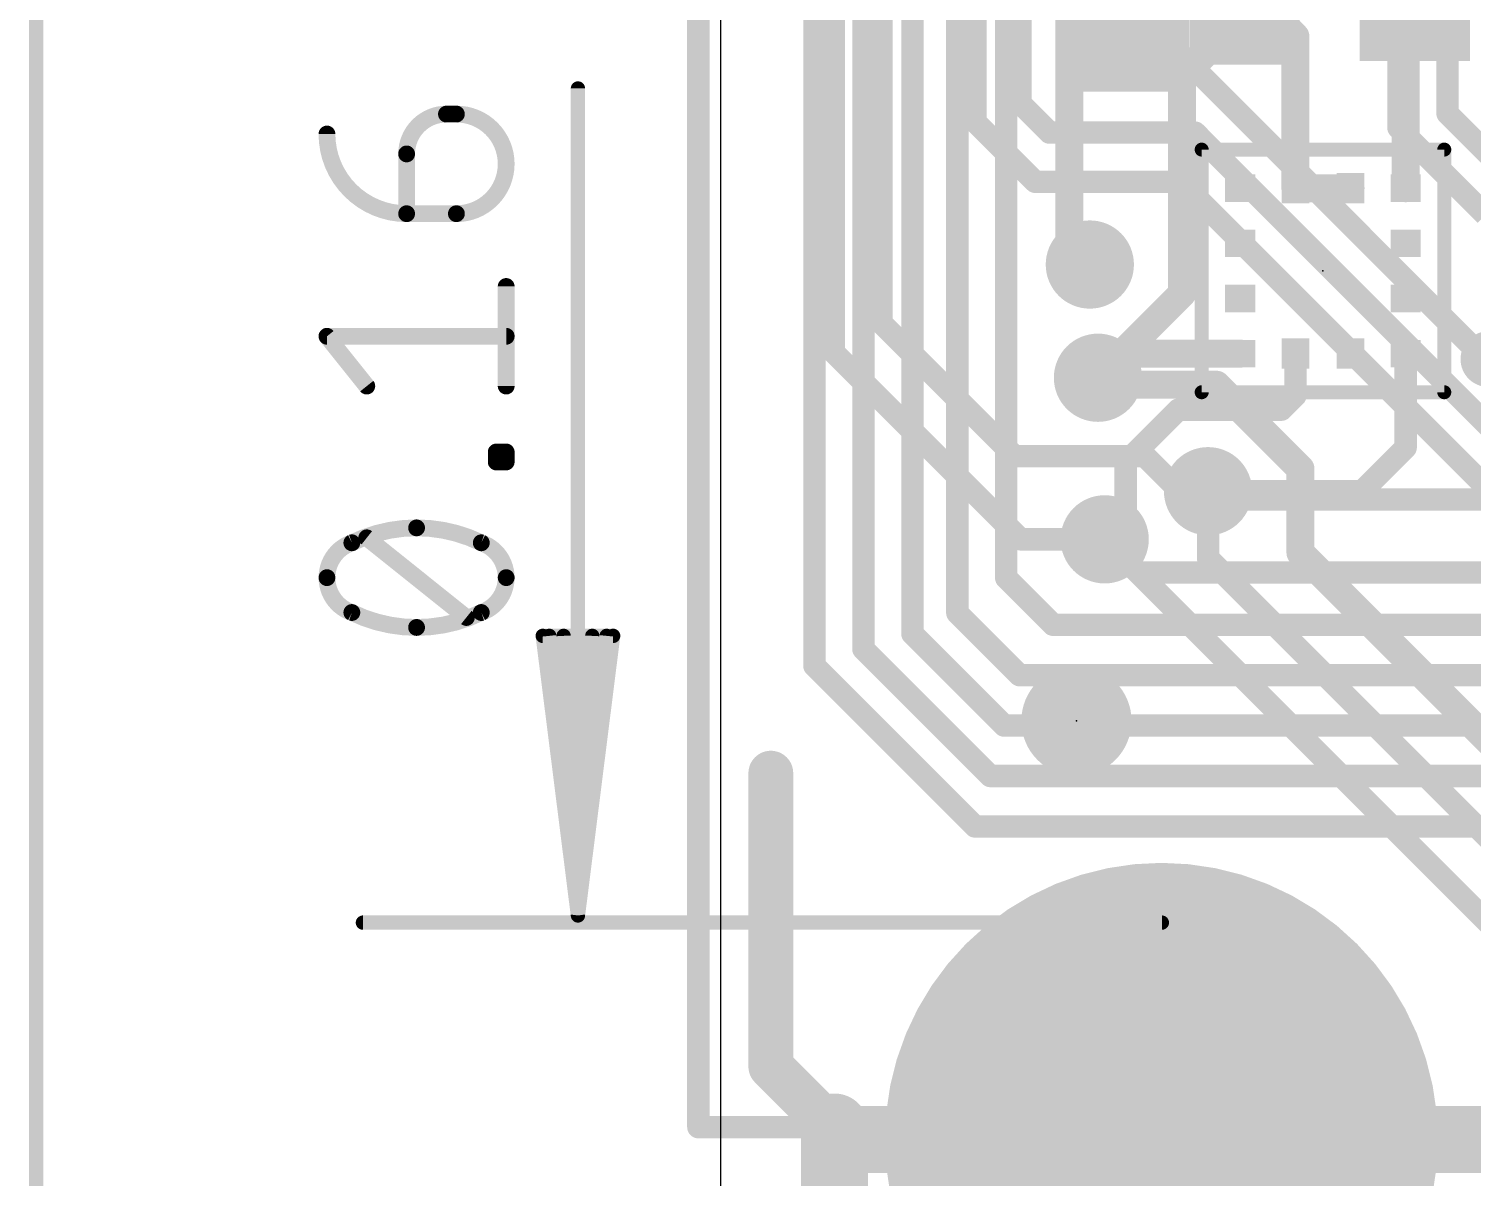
# Model space of a CAD drawing. Extents: x -8.4 to 59.4, y -0.3 to 49.3.
# Drawn here: x -6.07 to 7.02, y 6.66 to 17.07 of the extents above; entities that cross this region are included whole.
import ezdxf

# ---------------------------------------------------------------- set-up
doc = ezdxf.new("R2010")
doc.units = 0
for name, color, linetype in [('1', 12, 'CONTINUOUS'), ('16', 5, 'CONTINUOUS'), ('17', 110, 'CONTINUOUS'), ('18', 110, 'CONTINUOUS'), ('20', 4, 'CONTINUOUS'), ('21', 40, 'CONTINUOUS'), ('23', 40, 'CONTINUOUS'), ('24', 53, 'CONTINUOUS'), ('47', 253, 'CONTINUOUS')]:
    doc.layers.add(name, color=color, linetype=linetype)

# ---------------------------------------------------------------- blocks, each defined once
blk = doc.blocks.new('RECT')
blk.add_solid([(-0.5, -0.5), (0.5, -0.5), (-0.5, 0.5), (0.5, 0.5)])
blk = doc.blocks.new('PIE')
at = {"const_width": 0.5}
blk.add_lwpolyline([(0, -0.25, 1), (0, 0.25, 1), (0, -0.25)], format="xyb", dxfattribs=at)
blk = doc.blocks.new('ROUNDP')
at = {"const_width": 0.5}
blk.add_lwpolyline([(0, -0.25, 1), (0, 0.25, 1), (0, -0.25)], format="xyb", dxfattribs=at)
blk = doc.blocks.new('ROUNDV')
at = {"const_width": 0.5}
blk.add_lwpolyline([(0, -0.25, 1), (0, 0.25, 1), (0, -0.25)], format="xyb", dxfattribs=at)

msp = doc.modelspace()

# ---------------------------------------------------------------- linework, layer by layer
at = {"layer": '1'}
for points, const_width in [([(0, 37.973), (0, 7.112)], 0.2032), ([(1.0525, 30.8975), (1.0525, 11.2945)], 0.2032), ([(1.497, 30.199), (1.497, 11.4466)], 0.2032), ([(1.9415, 29.74), (1.9415, 11.5852)], 0.2032), ([(2.3487, 29.3997), (2.3487, 11.7745)], 0.2032), ([(2.7924, 25.7159), (2.7924, 12.0909)], 0.2032), ([(3.3655, 21.3995), (3.3655, 15.118)], 0.254), ([(5.415, 17.0005), (5.1315, 17.284)], 0.254), ([(4.953, 17.2037), (4.3863, 16.637)], 0.254), ([(6.415, 17.2338), (6.415, 15.625)], 0.254), ([(5.415, 15.625), (5.415, 17.0005)], 0.254), ([(4.3863, 16.637), (4.3863, 14.6685)], 0.254), ([(5.915, 15.625), (5.415, 15.625)], 0.254), ([(3.3655, 15.118), (3.5505, 14.933)], 0.254), ([(3.6242, 13.9065), (4.3863, 14.6685)], 0.254), ([(3.8428, 14.125), (3.6242, 13.9065)], 0.254), ([(4.915, 14.125), (3.8428, 14.125)], 0.254), ([(5.415, 14.125), (5.415, 13.744)], 0.2032), ([(6.415, 14.125), (6.415, 13.273)], 0.2032), ([(5.415, 13.744), (5.288, 13.617)], 0.2032), ([(4.353, 13.617), (3.8758, 13.1398)], 0.2032), ([(5.288, 13.617), (4.353, 13.617)], 0.2032), ([(6.415, 13.273), (6.0197, 12.8777)], 0.2032), ([(3.8758, 13.1398), (3.8758, 12.6318)], 0.2032), ([(4.6227, 12.8777), (4.6227, 12.8016)], 0.2032), ([(6.0197, 12.8777), (4.6227, 12.8777)], 0.2032), ([(4.6227, 12.8016), (16.3481, 12.8016)], 0.2032), ([(3.6853, 12.4413), (3.8758, 12.6318)], 0.2032), ([(3.6853, 12.4413), (3.9853, 12.1412)], 0.2032), ([(2.7924, 12.0909), (3.2163, 11.667)], 0.2032), ([(16.4338, 12.1412), (3.9853, 12.1412)], 0.2032), ([(2.3487, 11.7745), (2.9134, 11.2098)], 0.2032), ([(1.9415, 11.5852), (2.7741, 10.7526)], 0.2032), ([(3.2163, 11.667), (16.3331, 11.667)], 0.2032), ([(1.497, 11.4466), (2.6482, 10.2954)], 0.2032), ([(1.0525, 11.2945), (2.5088, 9.8382)], 0.2032), ([(2.9134, 11.2098), (16.1438, 11.2098)], 0.2032), ([(2.7741, 10.7526), (15.9544, 10.7526)], 0.2032), ([(0.6572, 7.6613), (0.6572, 10.3214)], 0.4064), ([(2.6482, 10.2954), (15.765, 10.2954)], 0.2032), ([(2.5088, 9.8382), (15.5756, 9.8382)], 0.2032), ([(1.3185, 7), (0.6572, 7.6613)], 0.4064), ([(0, 7.112), (51.943, 7.112)], 0.2032), ([(4.2, 7), (1.3185, 7)], 0.4064)]:
    msp.add_lwpolyline(points, dxfattribs=dict(at, const_width=const_width))
for points, const_width in [([(5.4785, 17.0005, 1), (5.3515, 17.0005)], 0.127), ([(5.3701, 16.9556, 1), (5.4599, 17.0454)], 0.127), ([(4.4498, 16.637, 1), (4.3228, 16.637)], 0.127), ([(4.3413, 16.6819, 1), (4.4312, 16.5921)], 0.127), ([(5.415, 15.6885, 1), (5.415, 15.5615)], 0.127), ([(5.915, 15.5615, 1), (5.915, 15.6885)], 0.127), ([(5.3515, 15.625, 1), (5.4785, 15.625)], 0.127), ([(6.3515, 15.625, 1), (6.4785, 15.625)], 0.127), ([(3.4104, 15.1629, 1), (3.3206, 15.0731)], 0.127), ([(3.302, 15.118, 1), (3.429, 15.118)], 0.127), ([(3.5056, 14.8881, 1), (3.5954, 14.9779)], 0.127), ([(4.4312, 14.6236, 1), (4.3413, 14.7134)], 0.127), ([(4.3228, 14.6685, 1), (4.4498, 14.6685)], 0.127), ([(3.8428, 14.1885, 1), (3.8428, 14.0615)], 0.127), ([(3.8877, 14.0801, 1), (3.7978, 14.1699)], 0.127), ([(4.915, 14.0615, 1), (4.915, 14.1885)], 0.127), ([(5.4658, 14.125, 1), (5.3642, 14.125)], 0.1016), ([(6.4658, 14.125, 1), (6.3642, 14.125)], 0.1016), ([(3.5793, 13.9514, 1), (3.6692, 13.8616)], 0.127), ([(3.5793, 13.9514, 1), (3.6692, 13.8616)], 0.127), ([(5.3642, 13.744, 1), (5.4658, 13.744)], 0.1016), ([(5.4509, 13.7081, 1), (5.3791, 13.7799)], 0.1016), ([(4.353, 13.6678, 1), (4.353, 13.5662)], 0.1016), ([(4.3889, 13.5811, 1), (4.3171, 13.6529)], 0.1016), ([(5.2521, 13.6529, 1), (5.3239, 13.5811)], 0.1016), ([(5.288, 13.5662, 1), (5.288, 13.6678)], 0.1016), ([(6.4509, 13.2371, 1), (6.3791, 13.3089)], 0.1016), ([(3.8398, 13.1757, 1), (3.9117, 13.1038)], 0.1016), ([(3.9266, 13.1398, 1), (3.825, 13.1398)], 0.1016), ([(6.3642, 13.273, 1), (6.4658, 13.273)], 0.1016), ([(4.6735, 12.8777, 1), (4.5719, 12.8777)], 0.1016), ([(4.6227, 12.9285, 1), (4.6227, 12.8269)], 0.1016), ([(5.9837, 12.9136, 1), (6.0556, 12.8417)], 0.1016), ([(6.0197, 12.8269, 1), (6.0197, 12.9285)], 0.1016), ([(4.6227, 12.8524, 1), (4.6227, 12.7508)], 0.1016), ([(4.5719, 12.8016, 1), (4.6735, 12.8016)], 0.1016), ([(3.9117, 12.5958, 1), (3.8398, 12.6677)], 0.1016), ([(3.825, 12.6318, 1), (3.9266, 12.6318)], 0.1016), ([(3.7212, 12.4772, 1), (3.6493, 12.4053)], 0.1016), ([(3.6493, 12.4772, 1), (3.7212, 12.4053)], 0.1016), ([(2.8283, 12.1268, 1), (2.7565, 12.055)], 0.1016), ([(3.9853, 12.192, 1), (3.9853, 12.0904)], 0.1016), ([(3.9494, 12.1053, 1), (4.0212, 12.1771)], 0.1016), ([(2.7416, 12.0909, 1), (2.8432, 12.0909)], 0.1016), ([(2.3846, 11.8105, 1), (2.3128, 11.7386)], 0.1016), ([(2.2979, 11.7745, 1), (2.3995, 11.7745)], 0.1016), ([(1.9774, 11.6211, 1), (1.9056, 11.5492)], 0.1016), ([(3.2163, 11.7178, 1), (3.2163, 11.6162)], 0.1016), ([(3.1804, 11.6311, 1), (3.2522, 11.7029)], 0.1016), ([(1.5329, 11.4825, 1), (1.4611, 11.4107)], 0.1016), ([(1.8907, 11.5852, 1), (1.9923, 11.5852)], 0.1016), ([(1.0884, 11.3304, 1), (1.0166, 11.2586)], 0.1016), ([(1.4462, 11.4466, 1), (1.5478, 11.4466)], 0.1016), ([(1.0017, 11.2945, 1), (1.1033, 11.2945)], 0.1016), ([(2.9134, 11.2606, 1), (2.9134, 11.159)], 0.1016), ([(2.8775, 11.1739, 1), (2.9494, 11.2457)], 0.1016), ([(2.7741, 10.8034, 1), (2.7741, 10.7018)], 0.1016), ([(2.7381, 10.7167, 1), (2.81, 10.7885)], 0.1016), ([(0.7588, 10.3214, 1), (0.5556, 10.3214)], 0.2032), ([(2.6482, 10.3462, 1), (2.6482, 10.2446)], 0.1016), ([(2.6123, 10.2595, 1), (2.6841, 10.3313)], 0.1016), ([(2.5088, 9.889, 1), (2.5088, 9.7874)], 0.1016), ([(2.4729, 9.8023, 1), (2.5447, 9.8741)], 0.1016), ([(0.729, 7.7331, 1), (0.5854, 7.5895)], 0.2032), ([(0.5556, 7.6613, 1), (0.7588, 7.6613)], 0.2032), ([(0, 7.1628, 1), (0, 7.0612)], 0.1016), ([(1.3185, 7.1016, 1), (1.3185, 6.8984)], 0.2032), ([(4.2, 6.8984, 1), (4.2, 7.1016)], 0.2032), ([(-0.0508, 7.112, 1), (0.0508, 7.112)], 0.1016), ([(1.2467, 6.9282, 1), (1.3903, 7.0718)], 0.2032)]:
    msp.add_lwpolyline(points, format="xyb", dxfattribs=dict(at, const_width=const_width))
at = {"layer": '16'}
for points, const_width in [([(0, 37.973), (0, 7.112)], 0.2032), ([(1.2287, 30.9307), (1.2287, 14.1358)], 0.2032), ([(1.6621, 30.7259), (1.6621, 14.4002)], 0.2032), ([(2.513, 26.8335), (2.513, 16.2257)], 0.2032), ([(6.7945, 26.8605), (6.7945, 16.3028)], 0.2032), ([(6.35, 26.6892), (6.35, 16.1725)], 0.2032), ([(2.921, 16.3925), (2.921, 25.7175)], 0.2032), ([(7.7978, 13.4112), (3.556, 17.653)], 0.2032), ([(2.921, 16.3925), (3.1845, 16.129)], 0.2032), ([(6.7945, 16.3028), (7.3085, 15.7888)], 0.2032), ([(2.513, 16.2257), (3.0556, 15.6831)], 0.2032), ([(6.35, 16.1725), (7.1401, 15.3824)], 0.2032), ([(3.1845, 16.129), (4.5053, 16.129)], 0.2032), ([(4.5053, 16.129), (7.6739, 12.9604)], 0.2032), ([(3.0556, 15.6831), (4.3764, 15.6831)], 0.2032), ([(4.3764, 15.6831), (7.5754, 12.4841)], 0.2032), ([(2.8671, 13.1952), (1.6621, 14.4002)], 0.2032), ([(2.9233, 12.4413), (1.2287, 14.1358)], 0.2032), ([(3.6242, 13.9065), (3.6878, 13.843)], 0.254), ([(3.6878, 13.843), (4.699, 13.843)], 0.254), ([(4.699, 13.843), (5.461, 13.081)], 0.254), ([(4.0512, 13.1952), (2.8671, 13.1952)], 0.2032), ([(4.4957, 12.7507), (4.0512, 13.1952)], 0.2032), ([(5.461, 13.081), (5.461, 12.319)], 0.254), ([(4.6227, 12.8777), (4.4957, 12.7507)], 0.2032), ([(4.6227, 12.8777), (4.6227, 12.2713)], 0.2032), ([(3.6853, 12.4413), (2.9233, 12.4413)], 0.2032), ([(8.855, 7.2715), (3.6853, 12.4413)], 0.2032), ([(5.461, 12.319), (10.78, 7)], 0.254), ([(10.125, 6.769), (4.6227, 12.2713)], 0.2032), ([(1.235, 7.112), (1.235, 2.5)], 0.6096), ([(1.347, 7), (1.235, 7.112)], 0.6096), ([(0, 7.112), (51.943, 7.112)], 0.2032), ([(4.2, 7), (1.347, 7)], 0.6096), ([(4.2, 7), (7.605, 7)], 0.6096)]:
    msp.add_lwpolyline(points, dxfattribs=dict(at, const_width=const_width))
for points, const_width in [([(2.9569, 16.4284, 1), (2.8851, 16.3566)], 0.1016), ([(2.8702, 16.3925, 1), (2.9718, 16.3925)], 0.1016), ([(6.8304, 16.3387, 1), (6.7586, 16.2668)], 0.1016), ([(2.5489, 16.2617, 1), (2.4771, 16.1898)], 0.1016), ([(2.4622, 16.2257, 1), (2.5638, 16.2257)], 0.1016), ([(6.3859, 16.2085, 1), (6.3141, 16.1366)], 0.1016), ([(6.7437, 16.3028, 1), (6.8453, 16.3028)], 0.1016), ([(3.1845, 16.1798, 1), (3.1845, 16.0782)], 0.1016), ([(3.1486, 16.0931, 1), (3.2204, 16.1649)], 0.1016), ([(4.5412, 16.1649, 1), (4.4693, 16.0931)], 0.1016), ([(4.5053, 16.0782, 1), (4.5053, 16.1798)], 0.1016), ([(6.2992, 16.1725, 1), (6.4008, 16.1725)], 0.1016), ([(3.0556, 15.7339, 1), (3.0556, 15.6323)], 0.1016), ([(3.0197, 15.6472, 1), (3.0916, 15.719)], 0.1016), ([(4.4123, 15.719, 1), (4.3405, 15.6472)], 0.1016), ([(4.3764, 15.6323, 1), (4.3764, 15.7339)], 0.1016), ([(1.698, 14.4361, 1), (1.6262, 14.3642)], 0.1016), ([(1.6113, 14.4002, 1), (1.7129, 14.4002)], 0.1016), ([(1.2646, 14.1717, 1), (1.1928, 14.0999)], 0.1016), ([(1.1779, 14.1358, 1), (1.2795, 14.1358)], 0.1016), ([(3.6692, 13.9514, 1), (3.5793, 13.8616)], 0.127), ([(3.6878, 13.9065, 1), (3.6878, 13.7795)], 0.127), ([(3.6428, 13.7981, 1), (3.7327, 13.8879)], 0.127), ([(4.7439, 13.8879, 1), (4.6541, 13.7981)], 0.127), ([(4.699, 13.7795, 1), (4.699, 13.9065)], 0.127), ([(2.8671, 13.246, 1), (2.8671, 13.1444)], 0.1016), ([(2.8312, 13.1592, 1), (2.903, 13.2311)], 0.1016), ([(4.0871, 13.2311, 1), (4.0152, 13.1592)], 0.1016), ([(4.0512, 13.1444, 1), (4.0512, 13.246)], 0.1016), ([(5.5245, 13.081, 1), (5.3975, 13.081)], 0.127), ([(5.4161, 13.0361, 1), (5.5059, 13.1259)], 0.127), ([(4.6735, 12.8777, 1), (4.5719, 12.8777)], 0.1016), ([(4.6586, 12.8417, 1), (4.5867, 12.9136)], 0.1016), ([(4.4597, 12.7866, 1), (4.5316, 12.7147)], 0.1016), ([(4.4597, 12.7147, 1), (4.5316, 12.7866)], 0.1016), ([(2.9233, 12.4921, 1), (2.9233, 12.3905)], 0.1016), ([(2.8873, 12.4053, 1), (2.9592, 12.4772)], 0.1016), ([(3.7212, 12.4772, 1), (3.6493, 12.4053)], 0.1016), ([(3.6853, 12.3905, 1), (3.6853, 12.4921)], 0.1016), ([(5.5059, 12.3639, 1), (5.4161, 12.2741)], 0.127), ([(4.6586, 12.3072, 1), (4.5867, 12.2354)], 0.1016), ([(4.5719, 12.2713, 1), (4.6735, 12.2713)], 0.1016), ([(5.3975, 12.319, 1), (5.5245, 12.319)], 0.127), ([(1.3428, 7.2198, 1), (1.1272, 7.0042)], 0.3048), ([(1.3874, 7.112, 1), (1.0826, 7.112)], 0.3048), ([(0, 7.1628, 1), (0, 7.0612)], 0.1016), ([(1.347, 7.1524, 1), (1.347, 6.8476)], 0.3048), ([(1.2392, 6.8922, 1), (1.4548, 7.1078)], 0.3048), ([(4.2, 7.1524, 1), (4.2, 6.8476)], 0.3048), ([(4.2, 6.8476, 1), (4.2, 7.1524)], 0.3048), ([(-0.0508, 7.112, 1), (0.0508, 7.112)], 0.1016)]:
    msp.add_lwpolyline(points, format="xyb", dxfattribs=dict(at, const_width=const_width))
at = {"layer": '20'}
msp.add_line((0.2, 39), (0.2, 3), dxfattribs=at)
at = {"layer": '21', "const_width": 0.127}
for points in [[(4.565, 13.775), (4.565, 15.975)], [(4.565, 15.975), (6.765, 15.975)], [(6.765, 15.975), (6.765, 13.775)], [(6.765, 13.775), (4.565, 13.775)]]:
    msp.add_lwpolyline(points, dxfattribs=at)
at = {"layer": '21'}
for points, const_width in [([(4.5968, 15.975, 1), (4.5333, 15.975)], 0.0635), ([(4.565, 16.0068, 1), (4.565, 15.9433)], 0.0635), ([(6.7968, 15.975, 1), (6.7333, 15.975)], 0.0635), ([(6.765, 15.9433, 1), (6.765, 16.0068)], 0.0635), ([(7.165, 13.975, 1), (7.165, 14.175, 1), (7.165, 13.975)], 0.3048), ([(4.565, 13.8068, 1), (4.565, 13.7432)], 0.0635), ([(4.5333, 13.775, 1), (4.5968, 13.775)], 0.0635), ([(6.7333, 13.775, 1), (6.7968, 13.775)], 0.0635), ([(6.765, 13.7432, 1), (6.765, 13.8068)], 0.0635)]:
    msp.add_lwpolyline(points, format="xyb", dxfattribs=dict(at, const_width=const_width))
at = {"layer": '23'}
msp.add_point((5.665, 14.875), dxfattribs=at)
at = {"layer": '24'}
msp.add_point((3.429, 10.795), dxfattribs=at)
at = {"layer": '47'}
for points, const_width in [([(-6.0071, 41.935), (-6.0071, 0.065)], 0.13), ([(-1.0922, 9.0312), (-1.0922, 16.529)], 0.13), ([(-2.2848, 16.297), (-2.1945, 16.297)], 0.1524), ([(-2.646, 15.3939), (-2.646, 15.9358)], 0.1524), ([(-2.1945, 15.3939), (-2.646, 15.3939)], 0.1524), ([(-1.7429, 13.8308), (-1.7429, 14.7339)], 0.1524), ([(-3.0073, 13.8308), (-3.3685, 14.2823)], 0.1524), ([(-3.3685, 14.2823), (-1.7429, 14.2823)], 0.1524), ([(-1.8332, 13.143), (-1.8332, 13.2333)], 0.1524), ([(-1.8332, 13.2333), (-1.7429, 13.2333)], 0.1524), ([(-1.7429, 13.2333), (-1.7429, 13.143)], 0.1524), ([(-1.7429, 13.143), (-1.8332, 13.143)], 0.1524), ([(-2.1041, 11.7327), (-3.0073, 12.4552)], 0.1524), ([(-1.0922, 9.0312), (-1.4114, 11.5662)], 0.13), ([(-1.4114, 11.5662), (-0.773, 11.5662)], 0.13), ([(-1.0922, 9.0312), (-1.3522, 11.5662)], 0.13), ([(-1.0922, 9.0312), (-1.2222, 11.5662)], 0.13), ([(-0.773, 11.5662), (-1.0922, 9.0312)], 0.13), ([(-0.9622, 11.5662), (-1.0922, 9.0312)], 0.13), ([(-0.8322, 11.5662), (-1.0922, 9.0312)], 0.13), ([(4.2037, 8.9662), (-3.0422, 8.9662)], 0.13)]:
    msp.add_lwpolyline(points, dxfattribs=dict(at, const_width=const_width))
for points, const_width in [([(-1.0597, 16.529, 1), (-1.1247, 16.529)], 0.065), ([(-2.2848, 16.297, 0.4142), (-2.646, 15.9358)], 0.1524), ([(-2.2848, 16.3351, 1), (-2.2848, 16.2589)], 0.0762), ([(-2.2848, 16.2589, 1), (-2.2848, 16.3351)], 0.0762), ([(-2.1945, 15.3939, 1), (-2.1945, 16.297)], 0.1524), ([(-2.1945, 16.3351, 1), (-2.1945, 16.2589)], 0.0762), ([(-2.1945, 16.2589, 1), (-2.1945, 16.3351)], 0.0762), ([(-3.3685, 16.1164, 0.4142), (-2.646, 15.3939)], 0.1524), ([(-3.3304, 16.1164, 1), (-3.4066, 16.1164)], 0.0762), ([(-2.6079, 15.9358, 1), (-2.6841, 15.9358)], 0.0762), ([(-2.6841, 15.9358, 1), (-2.6079, 15.9358)], 0.0762), ([(-2.646, 15.432, 1), (-2.646, 15.3558)], 0.0762), ([(-2.646, 15.3558, 1), (-2.646, 15.432)], 0.0762), ([(-2.1945, 15.432, 1), (-2.1945, 15.3558)], 0.0762), ([(-2.1945, 15.3558, 1), (-2.1945, 15.432)], 0.0762), ([(-2.6841, 15.3939, 1), (-2.6079, 15.3939)], 0.0762), ([(-1.7048, 14.7339, 1), (-1.781, 14.7339)], 0.0762), ([(-3.3387, 14.3061, 1), (-3.3983, 14.2585)], 0.0762), ([(-3.3685, 14.3204, 1), (-3.3685, 14.2442)], 0.0762), ([(-1.7429, 14.2442, 1), (-1.7429, 14.3204)], 0.0762), ([(-3.037, 13.807, 1), (-2.9775, 13.8546)], 0.0762), ([(-1.781, 13.8308, 1), (-1.7048, 13.8308)], 0.0762), ([(-1.7951, 13.2333, 1), (-1.8713, 13.2333)], 0.0762), ([(-1.8332, 13.2714, 1), (-1.8332, 13.1952)], 0.0762), ([(-1.7048, 13.2333, 1), (-1.781, 13.2333)], 0.0762), ([(-1.7429, 13.1952, 1), (-1.7429, 13.2714)], 0.0762), ([(-1.8332, 13.1811, 1), (-1.8332, 13.1049)], 0.0762), ([(-1.8713, 13.143, 1), (-1.7951, 13.143)], 0.0762), ([(-1.781, 13.143, 1), (-1.7048, 13.143)], 0.0762), ([(-1.7429, 13.1049, 1), (-1.7429, 13.1811)], 0.0762), ([(-2.5557, 12.5455, 0.1139), (-3.1427, 12.41)], 0.1524), ([(-1.9687, 12.41, 0.1139), (-2.5557, 12.5455)], 0.1524), ([(-2.5557, 12.5836, 1), (-2.5557, 12.5074)], 0.0762), ([(-2.5557, 12.5074, 1), (-2.5557, 12.5836)], 0.0762), ([(-3.1427, 12.41, 0.3205), (-3.3685, 12.094)], 0.1524), ([(-3.1594, 12.4443, 1), (-3.126, 12.3758)], 0.0762), ([(-3.1304, 12.374, 1), (-3.1551, 12.4461)], 0.0762), ([(-2.9835, 12.485, 1), (-3.0311, 12.4254)], 0.0762), ([(-1.9563, 12.4461, 1), (-1.981, 12.374)], 0.0762), ([(-1.7429, 12.094, 0.3205), (-1.9687, 12.41)], 0.1524), ([(-1.9854, 12.3758, 1), (-1.952, 12.4443)], 0.0762), ([(-3.3685, 12.094, 0.3205), (-3.1427, 11.7779)], 0.1524), ([(-3.3304, 12.094, 1), (-3.4066, 12.094)], 0.0762), ([(-3.4066, 12.094, 1), (-3.3304, 12.094)], 0.0762), ([(-1.9687, 11.7779, 0.3205), (-1.7429, 12.094)], 0.1524), ([(-1.7048, 12.094, 1), (-1.781, 12.094)], 0.0762), ([(-1.781, 12.094, 1), (-1.7048, 12.094)], 0.0762), ([(-3.1427, 11.7779, 0.1139), (-2.5557, 11.6424)], 0.1524), ([(-3.126, 11.8121, 1), (-3.1594, 11.7436)], 0.0762), ([(-3.1551, 11.7418, 1), (-3.1304, 11.8139)], 0.0762), ([(-2.5557, 11.6424, 0.1139), (-1.9687, 11.7779)], 0.1524), ([(-2.1279, 11.703, 1), (-2.0803, 11.7625)], 0.0762), ([(-1.981, 11.8139, 1), (-1.9563, 11.7418)], 0.0762), ([(-1.952, 11.7436, 1), (-1.9854, 11.8121)], 0.0762), ([(-2.5557, 11.6805, 1), (-2.5557, 11.6043)], 0.0762), ([(-2.5557, 11.6043, 1), (-2.5557, 11.6805)], 0.0762), ([(-1.3792, 11.5703, 1), (-1.4437, 11.5621)], 0.065), ([(-1.4114, 11.5987, 1), (-1.4114, 11.5337)], 0.065), ([(-1.3199, 11.5695, 1), (-1.3845, 11.5629)], 0.065), ([(-1.1897, 11.5679, 1), (-1.2547, 11.5645)], 0.065), ([(-0.9297, 11.5645, 1), (-0.9947, 11.5679)], 0.065), ([(-0.7999, 11.5629, 1), (-0.8645, 11.5695)], 0.065), ([(-0.7407, 11.5621, 1), (-0.8052, 11.5703)], 0.065), ([(-0.773, 11.5337, 1), (-0.773, 11.5987)], 0.065), ([(-1.1244, 9.0353, 1), (-1.06, 9.0271)], 0.065), ([(-1.1245, 9.0345, 1), (-1.0599, 9.0279)], 0.065), ([(-1.1247, 9.0295, 1), (-1.0597, 9.0329)], 0.065), ([(-1.1247, 9.0329, 1), (-1.0597, 9.0295)], 0.065), ([(-1.1247, 9.0312, 1), (-1.0597, 9.0312)], 0.065), ([(-1.1245, 9.0279, 1), (-1.0599, 9.0345)], 0.065), ([(-1.1244, 9.0271, 1), (-1.06, 9.0353)], 0.065), ([(-3.0422, 8.9987, 1), (-3.0422, 8.9337)], 0.065), ([(4.2037, 8.9337, 1), (4.2037, 8.9987)], 0.065)]:
    msp.add_lwpolyline(points, format="xyb", dxfattribs=dict(at, const_width=const_width))

# ---------------------------------------------------------------- block references
at = {"layer": '1', "xscale": 1.075, "rotation": 270}
for p in [(4.953, 17.284), (6.4972, 17.316)]:
    msp.add_blockref('RECT', p, dxfattribs=at)
at = {"layer": '1', "xscale": 0.275, "yscale": 0.25}
for p in [(4.915, 15.625), (4.915, 15.125), (4.915, 14.625), (4.915, 14.125)]:
    msp.add_blockref('RECT', p, dxfattribs=at)
for p, rotation in [((5.415, 15.625), 270), ((5.915, 15.625), 270), ((6.415, 15.625), 180), ((6.415, 15.125), 180), ((6.415, 14.625), 180), ((5.415, 14.125), 90), ((5.915, 14.125), 90), ((6.415, 14.125), 180)]:
    msp.add_blockref('RECT', p, dxfattribs=dict(at, rotation=rotation))
at = {"layer": '16', "xscale": 2, "yscale": 1.2, "rotation": 270}
msp.add_blockref('RECT', (3.85, 17.5), dxfattribs=at)
at = {"layer": '16'}
msp.add_blockref('PIE', (3.429, 10.795), dxfattribs=at)
at = {"layer": '17', "xscale": 5.016, "yscale": 5.016, "rotation": 180}
msp.add_blockref('ROUNDP', (4.2, 7), dxfattribs=at)
msp.add_blockref('ROUNDP', (4.2, 7), dxfattribs=at)
at = {"layer": '18', "xscale": 0.8001, "yscale": 0.8001}
for p in [(3.5505, 14.933), (3.5505, 14.933), (3.6242, 13.9065), (3.6242, 13.9065), (4.6227, 12.8777), (4.6227, 12.8777), (3.6853, 12.4413), (3.6853, 12.4413)]:
    msp.add_blockref('ROUNDV', p, dxfattribs=at)

doc.saveas('drawing.dxf')
